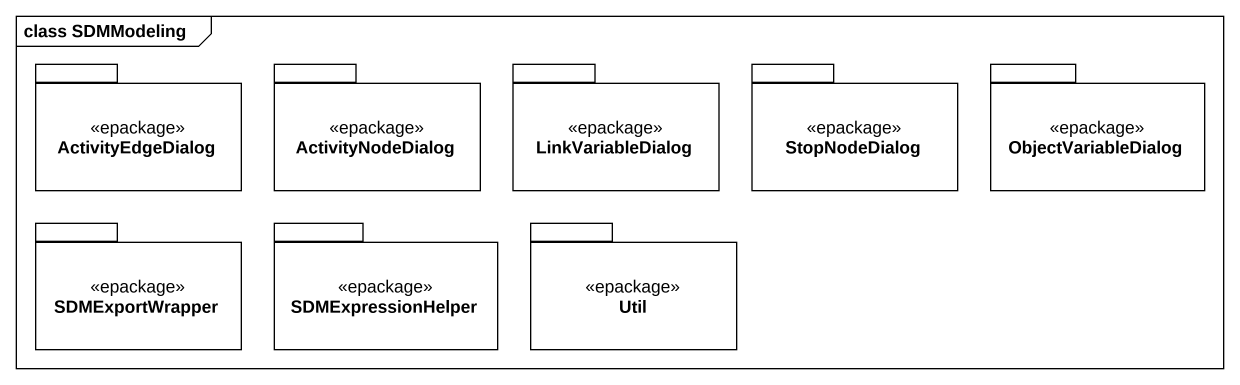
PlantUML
@startuml
mainframe class SDMModeling
package ActivityEdgeDialog <<epackage>> {
}
package ActivityNodeDialog <<epackage>> {
}
package LinkVariableDialog <<epackage>> {
}
package StopNodeDialog <<epackage>> {
}
package ObjectVariableDialog <<epackage>> {
}
package SDMExportWrapper <<epackage>> {
}
package SDMExpressionHelper <<epackage>> {
}
package Util <<epackage>> {
}
@enduml
